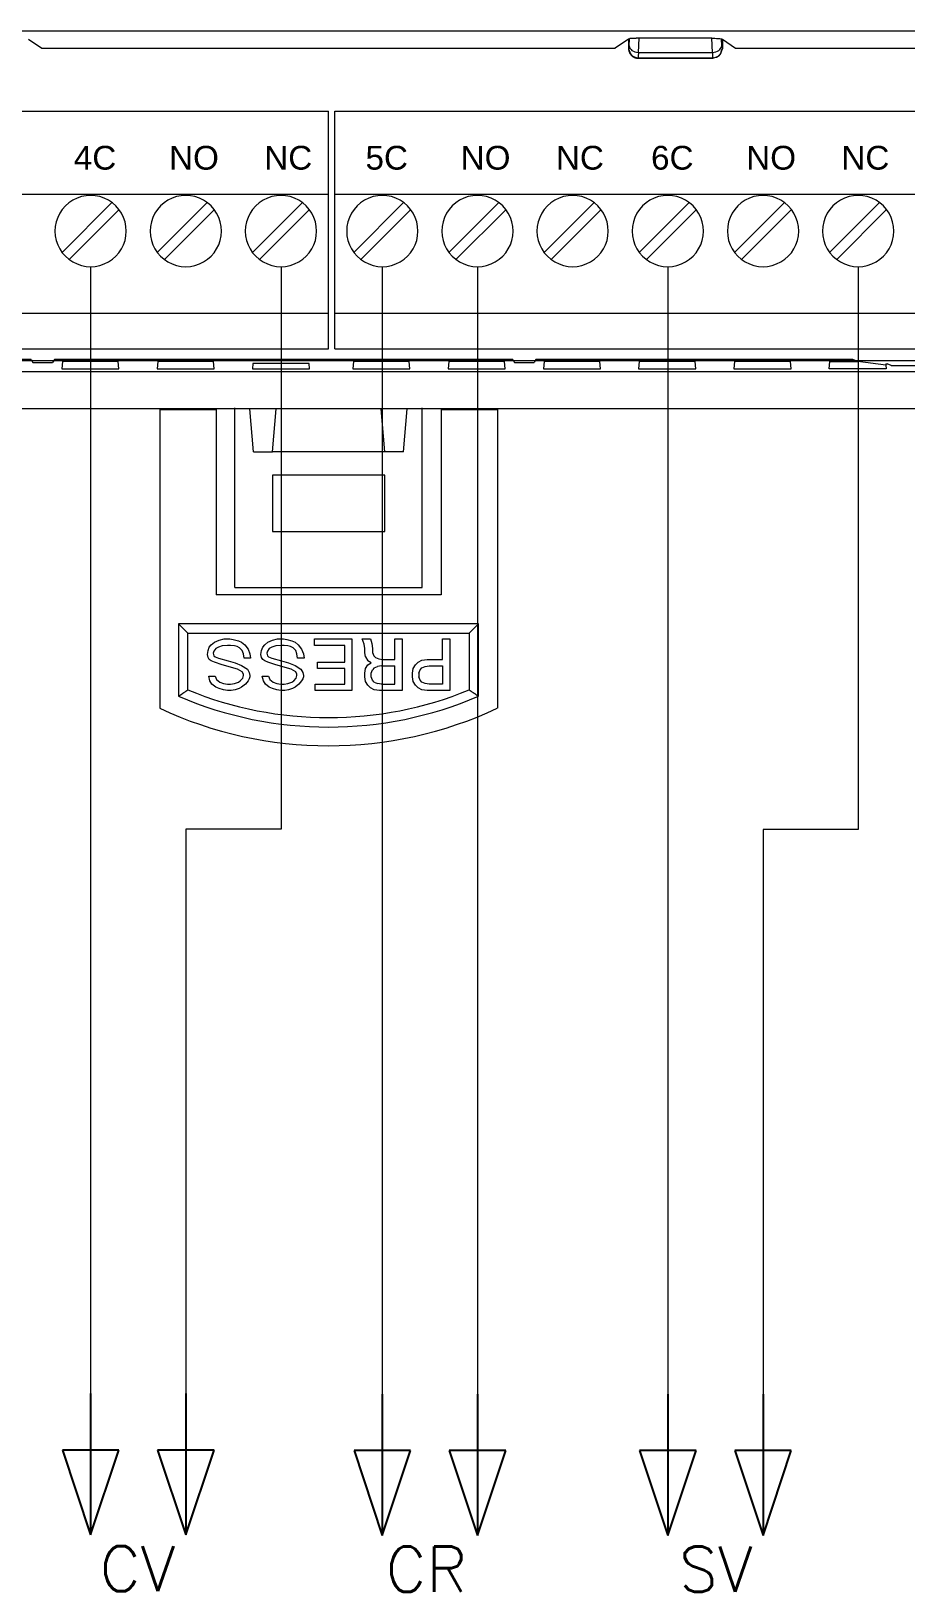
# Model space of a CAD drawing. Header units: inches. Extents: x 75782 to 87231, y -34126 to -18655.
# Drawn here: x 77171.4 to 77248.8, y -26213.9 to -26075.7 of the extents above; entities that cross this region are included whole.
import ezdxf
from ezdxf.enums import TextEntityAlignment as Align

# ---------------------------------------------------------------- set-up
doc = ezdxf.new("R2010")
doc.units = ezdxf.units.IN
doc.header["$MEASUREMENT"] = 0
doc.layers.add('A-Cables 220V', color=6, linetype='Continuous', lineweight=18)
doc.layers.add('COMPONENTES', color=251, linetype='Continuous', lineweight=18)
doc.styles.add('ARIAL', font='arial.ttf')
doc.styles.get("Standard").update_dxf_attribs({"font": 'ROMANS.SHX'})

# ---------------------------------------------------------------- blocks, each defined once
blk = doc.blocks.new('Arrow-down')
for p, q in [((0, 0), (0, -12.5)), ((2.5, -5), (-2.5, -5)), ((-2.5, -5), (0, -12.5)), ((0, -12.5), (2.5, -5))]:
    blk.add_line(p, q)
at = {"flags": 4}
blk.add_attdef('NAME', text='', height=4, dxfattribs=at).set_placement((7.5, -17.5), align=Align.RIGHT)
blk = doc.blocks.new('AK2-XM')
at = {"layer": 'COMPONENTES'}
for p, q in [((32014.65, 23262.56), (31781.96, 23262.56)), ((31871.76, 23261.85), (31872.94, 23261.06)), ((31872.94, 23261.06), (31923.67, 23261.06)), ((31924.85, 23261.85), (31923.67, 23261.06)), ((31924.92, 23261.9), (31924.85, 23261.85)), ((31924.85, 23261.85), (31924.85, 23261.01)), ((31924.85, 23261.01), (31924.86, 23261.02)), ((31924.89, 23261.26), (31924.92, 23261.9)), ((31925.72, 23260.68), (31925.79, 23261.94)), ((31932.21, 23261.94), (31925.79, 23261.94)), ((31932.28, 23260.68), (31932.21, 23261.94)), ((31933.07, 23261.9), (31933.15, 23261.85)), ((31933.11, 23261.26), (31933.07, 23261.9)), ((31933.15, 23261.01), (31933.13, 23261.02)), ((31933.15, 23261.85), (31934.32, 23261.06)), ((31933.15, 23261.85), (31933.15, 23261.01)), ((31934.32, 23261.06), (31985.06, 23261.06)), ((31925.68, 23260.18), (31925.69, 23260.19)), ((31932.32, 23260.18), (31925.68, 23260.18)), ((31925.69, 23260.19), (31932.31, 23260.19)), ((31925.72, 23260.68), (31932.28, 23260.68)), ((31932.32, 23260.18), (31932.31, 23260.19)), ((31797.24, 23255.5), (31898.3, 23255.5)), ((31898.3, 23234.45), (31898.3, 23255.5)), ((31898.85, 23255.5), (31999.91, 23255.5)), ((31898.85, 23234.45), (31898.85, 23255.5)), ((31898.3, 23237.61), (31898.3, 23251.29)), ((31898.85, 23237.61), (31898.85, 23251.29)), ((31797.24, 23248.13), (31898.3, 23248.13)), ((31874.72, 23242.98), (31879.14, 23247.4)), ((31883.14, 23242.98), (31887.57, 23247.4)), ((31891.57, 23242.98), (31895.99, 23247.4)), ((31898.85, 23248.13), (31999.91, 23248.13)), ((31900.53, 23242.98), (31904.95, 23247.4)), ((31908.95, 23242.98), (31913.37, 23247.4)), ((31917.37, 23242.98), (31921.8, 23247.4)), ((31925.8, 23242.98), (31930.22, 23247.4)), ((31934.22, 23242.98), (31938.64, 23247.4)), ((31942.64, 23242.98), (31947.06, 23247.4)), ((31875.35, 23242.34), (31879.78, 23246.77)), ((31883.78, 23242.34), (31888.2, 23246.77)), ((31892.2, 23242.34), (31896.62, 23246.77)), ((31901.16, 23242.34), (31905.58, 23246.77)), ((31909.58, 23242.34), (31914.01, 23246.77)), ((31918.01, 23242.34), (31922.43, 23246.77)), ((31926.43, 23242.34), (31930.85, 23246.77)), ((31934.85, 23242.34), (31939.27, 23246.77)), ((31943.27, 23242.34), (31947.69, 23246.77)), ((31797.24, 23237.61), (31898.3, 23237.61)), ((31898.85, 23237.61), (31999.91, 23237.61)), ((31785.66, 23233.4), (31898.3, 23233.4)), ((31797.24, 23234.45), (31898.3, 23234.45)), ((31872, 23233.51), (31869.24, 23233.51)), ((31872, 23233.51), (31872.14, 23233.22)), ((31874.04, 23233.51), (31873.89, 23233.22)), ((31898.4, 23233.51), (31874.04, 23233.51)), ((31914.61, 23233.51), (31887.12, 23233.51)), ((31887.27, 23233.4), (31999.91, 23233.4)), ((31898.85, 23234.45), (31999.91, 23234.45)), ((31914.61, 23233.51), (31914.75, 23233.22)), ((31916.65, 23233.51), (31916.5, 23233.22)), ((31944.69, 23233.51), (31916.65, 23233.51)), ((31945.14, 23233.33), (31944.69, 23233.51)), ((31784.98, 23232.44), (31898.4, 23232.44)), ((31872.14, 23233.22), (31873.89, 23233.22)), ((31874.76, 23233.33), (31874.7, 23232.66)), ((31874.7, 23232.66), (31879.76, 23232.66)), ((31879.7, 23233.33), (31874.76, 23233.33)), ((31879.76, 23232.66), (31879.7, 23233.33)), ((31883.19, 23233.33), (31883.13, 23232.66)), ((31883.13, 23232.66), (31888.19, 23232.66)), ((31888.13, 23233.33), (31883.19, 23233.33)), ((31886.59, 23232.44), (32000, 23232.44)), ((31888.19, 23232.66), (31888.13, 23233.33)), ((31891.6, 23233.13), (31891.56, 23232.66)), ((31891.56, 23232.66), (31896.62, 23232.66)), ((31896.58, 23233.13), (31891.6, 23233.13)), ((31896.62, 23232.66), (31896.58, 23233.13)), ((31900.51, 23233.33), (31900.45, 23232.66)), ((31900.45, 23232.66), (31905.51, 23232.66)), ((31905.45, 23233.33), (31900.51, 23233.33)), ((31905.51, 23232.66), (31905.45, 23233.33)), ((31908.94, 23233.33), (31908.88, 23232.66)), ((31908.88, 23232.66), (31913.94, 23232.66)), ((31913.88, 23233.33), (31908.94, 23233.33)), ((31913.94, 23232.66), (31913.88, 23233.33)), ((31914.75, 23233.22), (31916.5, 23233.22)), ((31917.37, 23233.33), (31917.31, 23232.66)), ((31917.31, 23232.66), (31922.37, 23232.66)), ((31922.31, 23233.33), (31917.37, 23233.33)), ((31922.37, 23232.66), (31922.31, 23233.33)), ((31925.8, 23233.33), (31925.74, 23232.66)), ((31925.74, 23232.66), (31930.8, 23232.66)), ((31930.74, 23233.33), (31925.8, 23233.33)), ((31930.8, 23232.66), (31930.74, 23233.33)), ((31934.23, 23233.33), (31934.17, 23232.66)), ((31934.17, 23232.66), (31939.23, 23232.66)), ((31939.17, 23233.33), (31934.23, 23233.33)), ((31939.23, 23232.66), (31939.17, 23233.33)), ((31942.6, 23232.66), (31942.65, 23233.33)), ((31947.66, 23232.66), (31942.6, 23232.66)), ((31942.65, 23233.33), (31945.14, 23233.33)), ((31947.63, 23233), (31945.14, 23233.33)), ((31947.62, 23233.11), (31947.63, 23233)), ((31947.62, 23233.11), (31947.73, 23233.11)), ((31947.63, 23233), (31947.66, 23232.66)), ((31948.1, 23232.96), (31947.73, 23233.11)), ((31948.1, 23232.96), (31950.58, 23232.96)), ((31890.01, 23213.31), (31890.01, 23229.22)), ((31906.6, 23213.31), (31906.6, 23229.22)), ((32015.82, 23229.12), (31780.79, 23229.12)), ((31883.37, 23229.07), (31883.37, 23202.61)), ((31883.37, 23229.07), (31888.35, 23229.07)), ((31888.35, 23229.07), (31888.35, 23212.66)), ((31891.67, 23225.32), (31891.34, 23229.12)), ((31893.33, 23225.32), (31893.66, 23229.12)), ((31903.28, 23225.32), (31902.95, 23229.12)), ((31904.94, 23225.32), (31905.27, 23229.12)), ((31908.26, 23229.07), (31908.26, 23212.66)), ((31908.26, 23229.07), (31913.24, 23229.07)), ((31913.24, 23229.07), (31913.24, 23202.61)), ((31891.67, 23225.32), (31893.33, 23225.32)), ((31903.28, 23225.32), (31893.33, 23225.32)), ((31904.94, 23225.32), (31903.28, 23225.32)), ((31903.28, 23223.25), (31893.33, 23223.25)), ((31893.33, 23223.25), (31893.33, 23218.27)), ((31903.28, 23218.27), (31903.28, 23223.25)), ((31893.33, 23218.27), (31903.28, 23218.27)), ((31908.26, 23212.66), (31888.35, 23212.66)), ((31890.01, 23213.31), (31906.6, 23213.31)), ((31911.58, 23210.08), (31885.03, 23210.08)), ((31885.03, 23210.08), (31885.03, 23203.69)), ((31885.03, 23210.08), (31885.86, 23209.25)), ((31911.58, 23210.08), (31910.75, 23209.25)), ((31911.58, 23203.69), (31911.58, 23210.08)), ((31885.86, 23209.25), (31910.75, 23209.25)), ((31885.86, 23204.24), (31885.86, 23209.25)), ((31888.21, 23208.47), (31888.61, 23208.64)), ((31888.61, 23208.64), (31889.06, 23208.75)), ((31889.06, 23208.75), (31889.58, 23208.75)), ((31889.58, 23208.75), (31889.86, 23208.7)), ((31889.86, 23208.7), (31890.32, 23208.58)), ((31890.32, 23208.58), (31890.6, 23208.47)), ((31892.94, 23208.47), (31893.34, 23208.64)), ((31893.34, 23208.64), (31893.8, 23208.75)), ((31893.8, 23208.75), (31894.31, 23208.75)), ((31894.31, 23208.75), (31894.6, 23208.7)), ((31894.6, 23208.7), (31895.05, 23208.58)), ((31895.05, 23208.58), (31895.34, 23208.47)), ((31897.05, 23208.18), (31897.05, 23208.75)), ((31897.05, 23208.75), (31900.36, 23208.75)), ((31900.36, 23208.75), (31900.36, 23204.19)), ((31901.27, 23208.75), (31902.01, 23208.75)), ((31901.44, 23208.3), (31901.27, 23208.75)), ((31902.01, 23208.75), (31902.13, 23208.35)), ((31904.18, 23206.93), (31904.18, 23208.75)), ((31904.18, 23208.75), (31904.81, 23208.75)), ((31904.81, 23208.75), (31904.81, 23204.19)), ((31908.4, 23206.93), (31908.4, 23208.75)), ((31908.4, 23208.75), (31909.03, 23208.75)), ((31909.03, 23208.75), (31909.03, 23204.19)), ((31910.75, 23209.25), (31910.75, 23204.24)), ((31887.58, 23207.38), (31887.64, 23207.73)), ((31887.64, 23207.1), (31887.58, 23207.38)), ((31887.64, 23207.73), (31887.75, 23208.01)), ((31887.75, 23206.93), (31887.64, 23207.1)), ((31887.75, 23208.01), (31887.92, 23208.24)), ((31887.92, 23208.24), (31888.21, 23208.47)), ((31888.15, 23207.67), (31888.1, 23207.5)), ((31888.1, 23207.5), (31888.15, 23207.27)), ((31888.32, 23207.9), (31888.15, 23207.67)), ((31888.15, 23207.27), (31888.27, 23207.16)), ((31888.27, 23207.16), (31888.55, 23207.04)), ((31888.55, 23208.01), (31888.32, 23207.9)), ((31888.89, 23208.13), (31888.55, 23208.01)), ((31889.35, 23208.18), (31888.89, 23208.13)), ((31889.64, 23208.18), (31889.35, 23208.18)), ((31889.98, 23208.13), (31889.64, 23208.18)), ((31890.21, 23208.07), (31889.98, 23208.13)), ((31890.43, 23207.95), (31890.21, 23208.07)), ((31890.66, 23207.73), (31890.43, 23207.95)), ((31890.6, 23208.47), (31890.89, 23208.24)), ((31890.78, 23207.44), (31890.66, 23207.73)), ((31890.83, 23207.04), (31890.78, 23207.44)), ((31890.89, 23208.24), (31891.18, 23207.84)), ((31891.18, 23207.84), (31891.35, 23207.44)), ((31891.35, 23207.44), (31891.4, 23207.04)), ((31892.32, 23207.38), (31892.37, 23207.73)), ((31892.37, 23207.1), (31892.32, 23207.38)), ((31892.37, 23207.73), (31892.49, 23208.01)), ((31892.49, 23206.93), (31892.37, 23207.1)), ((31892.49, 23208.01), (31892.66, 23208.24)), ((31892.66, 23208.24), (31892.94, 23208.47)), ((31892.89, 23207.67), (31892.83, 23207.5)), ((31892.83, 23207.5), (31892.89, 23207.27)), ((31893.06, 23207.9), (31892.89, 23207.67)), ((31892.89, 23207.27), (31893, 23207.16)), ((31893, 23207.16), (31893.29, 23207.04)), ((31893.29, 23208.01), (31893.06, 23207.9)), ((31893.63, 23208.13), (31893.29, 23208.01)), ((31894.08, 23208.18), (31893.63, 23208.13)), ((31894.37, 23208.18), (31894.08, 23208.18)), ((31894.71, 23208.13), (31894.37, 23208.18)), ((31894.94, 23208.07), (31894.71, 23208.13)), ((31895.17, 23207.95), (31894.94, 23208.07)), ((31895.4, 23207.73), (31895.17, 23207.95)), ((31895.34, 23208.47), (31895.62, 23208.24)), ((31895.51, 23207.44), (31895.4, 23207.73)), ((31895.57, 23207.04), (31895.51, 23207.44)), ((31895.62, 23208.24), (31895.91, 23207.84)), ((31895.91, 23207.84), (31896.08, 23207.44)), ((31896.08, 23207.44), (31896.14, 23207.04)), ((31899.73, 23208.18), (31897.05, 23208.18)), ((31899.73, 23206.7), (31899.73, 23208.18)), ((31901.5, 23207.9), (31901.44, 23208.3)), ((31901.5, 23207.56), (31901.5, 23207.9)), ((31901.56, 23207.16), (31901.5, 23207.56)), ((31901.56, 23207.16), (31901.78, 23206.81)), ((31902.13, 23208.35), (31902.18, 23207.9)), ((31902.18, 23207.9), (31902.18, 23207.56)), ((31902.18, 23207.56), (31902.3, 23207.27)), ((31902.3, 23207.27), (31902.47, 23207.1)), ((31902.47, 23207.1), (31902.75, 23206.99)), ((31887.92, 23206.81), (31887.75, 23206.93)), ((31888.21, 23206.7), (31887.92, 23206.81)), ((31888.89, 23206.47), (31888.21, 23206.7)), ((31888.55, 23207.04), (31889.41, 23206.81)), ((31890.26, 23206.07), (31888.89, 23206.47)), ((31889.41, 23206.81), (31890.03, 23206.64)), ((31890.03, 23206.64), (31890.6, 23206.41)), ((31890.66, 23205.84), (31890.26, 23206.07)), ((31890.6, 23206.41), (31891.12, 23206.07)), ((31890.78, 23205.62), (31890.66, 23205.84)), ((31891.4, 23207.04), (31890.83, 23207.04)), ((31891.12, 23206.07), (31891.29, 23205.79)), ((31891.29, 23205.79), (31891.35, 23205.5)), ((31892.66, 23206.81), (31892.49, 23206.93)), ((31892.94, 23206.7), (31892.66, 23206.81)), ((31893.63, 23206.47), (31892.94, 23206.7)), ((31893.29, 23207.04), (31894.14, 23206.81)), ((31895, 23206.07), (31893.63, 23206.47)), ((31894.14, 23206.81), (31894.77, 23206.64)), ((31894.77, 23206.64), (31895.34, 23206.41)), ((31895.4, 23205.84), (31895, 23206.07)), ((31895.34, 23206.41), (31895.85, 23206.07)), ((31895.51, 23205.62), (31895.4, 23205.84)), ((31896.14, 23207.04), (31895.57, 23207.04)), ((31895.85, 23206.07), (31896.02, 23205.79)), ((31896.02, 23205.79), (31896.08, 23205.5)), ((31897.33, 23206.13), (31897.33, 23206.7)), ((31897.33, 23206.7), (31899.73, 23206.7)), ((31899.73, 23206.13), (31897.33, 23206.13)), ((31899.73, 23204.76), (31899.73, 23206.13)), ((31901.5, 23205.73), (31901.56, 23206.13)), ((31901.5, 23205.39), (31901.5, 23205.73)), ((31901.56, 23206.13), (31901.78, 23206.47)), ((31902.07, 23206.64), (31901.78, 23206.81)), ((31901.78, 23206.47), (31902.07, 23206.64)), ((31902.07, 23205.73), (31902.18, 23206.02)), ((31902.07, 23205.39), (31902.07, 23205.73)), ((31902.35, 23206.19), (31902.18, 23206.02)), ((31902.35, 23206.19), (31902.64, 23206.3)), ((31902.98, 23206.36), (31902.64, 23206.3)), ((31902.75, 23206.99), (31903.09, 23206.93)), ((31902.98, 23206.36), (31904.18, 23206.36)), ((31903.09, 23206.93), (31904.18, 23206.93)), ((31904.18, 23204.76), (31904.18, 23206.36)), ((31905.72, 23205.73), (31905.78, 23206.13)), ((31905.72, 23205.39), (31905.72, 23205.73)), ((31905.78, 23206.13), (31906, 23206.47)), ((31906, 23206.47), (31906.23, 23206.7)), ((31906.23, 23206.7), (31906.57, 23206.87)), ((31906.29, 23205.73), (31906.4, 23206.02)), ((31906.29, 23205.73), (31906.29, 23205.39)), ((31906.4, 23206.02), (31906.57, 23206.19)), ((31906.57, 23206.87), (31907.03, 23206.93)), ((31906.57, 23206.19), (31906.86, 23206.3)), ((31906.86, 23206.3), (31907.2, 23206.36)), ((31907.03, 23206.93), (31908.4, 23206.93)), ((31907.2, 23206.36), (31908.4, 23206.36)), ((31908.4, 23206.36), (31908.4, 23204.76)), ((31887.7, 23205.45), (31888.27, 23205.45)), ((31887.81, 23205.05), (31887.7, 23205.45)), ((31887.98, 23204.76), (31887.81, 23205.05)), ((31888.32, 23204.48), (31887.98, 23204.76)), ((31888.27, 23205.45), (31888.38, 23205.16)), ((31888.61, 23204.36), (31888.32, 23204.48)), ((31888.38, 23205.16), (31888.67, 23204.93)), ((31889.01, 23204.25), (31888.61, 23204.36)), ((31888.67, 23204.93), (31889.01, 23204.82)), ((31889.01, 23204.82), (31889.35, 23204.76)), ((31889.35, 23204.76), (31889.64, 23204.76)), ((31889.64, 23204.76), (31889.98, 23204.82)), ((31889.98, 23204.82), (31890.32, 23204.93)), ((31890.38, 23204.36), (31890.03, 23204.25)), ((31890.32, 23204.93), (31890.49, 23205.05)), ((31890.6, 23204.48), (31890.38, 23204.36)), ((31890.49, 23205.05), (31890.72, 23205.27)), ((31890.95, 23204.76), (31890.6, 23204.48)), ((31890.72, 23205.27), (31890.78, 23205.5)), ((31890.78, 23205.5), (31890.78, 23205.62)), ((31891.18, 23205.05), (31890.95, 23204.76)), ((31891.29, 23205.22), (31891.18, 23205.05)), ((31891.35, 23205.39), (31891.29, 23205.22)), ((31891.35, 23205.5), (31891.35, 23205.39)), ((31892.54, 23205.05), (31892.43, 23205.45)), ((31892.43, 23205.45), (31893, 23205.45)), ((31892.71, 23204.76), (31892.54, 23205.05)), ((31893.06, 23204.48), (31892.71, 23204.76)), ((31893, 23205.45), (31893.11, 23205.16)), ((31893.34, 23204.36), (31893.06, 23204.48)), ((31893.11, 23205.16), (31893.4, 23204.93)), ((31893.74, 23204.25), (31893.34, 23204.36)), ((31893.4, 23204.93), (31893.74, 23204.82)), ((31893.74, 23204.82), (31894.08, 23204.76)), ((31894.08, 23204.76), (31894.37, 23204.76)), ((31894.37, 23204.76), (31894.71, 23204.82)), ((31894.71, 23204.82), (31895.05, 23204.93)), ((31895.11, 23204.36), (31894.77, 23204.25)), ((31895.05, 23204.93), (31895.22, 23205.05)), ((31895.34, 23204.48), (31895.11, 23204.36)), ((31895.22, 23205.05), (31895.45, 23205.27)), ((31895.68, 23204.76), (31895.34, 23204.48)), ((31895.45, 23205.27), (31895.51, 23205.5)), ((31895.51, 23205.5), (31895.51, 23205.62)), ((31895.91, 23205.05), (31895.68, 23204.76)), ((31896.02, 23205.22), (31895.91, 23205.05)), ((31896.08, 23205.39), (31896.02, 23205.22)), ((31896.08, 23205.5), (31896.08, 23205.39)), ((31897.11, 23204.19), (31897.11, 23204.76)), ((31897.11, 23204.76), (31899.73, 23204.76)), ((31901.56, 23204.99), (31901.5, 23205.39)), ((31901.78, 23204.65), (31901.56, 23204.99)), ((31902.01, 23204.42), (31901.78, 23204.65)), ((31902.35, 23204.25), (31902.01, 23204.42)), ((31902.18, 23205.1), (31902.07, 23205.39)), ((31902.35, 23204.93), (31902.18, 23205.1)), ((31902.35, 23204.93), (31902.64, 23204.82)), ((31902.98, 23204.76), (31902.64, 23204.82)), ((31902.98, 23204.76), (31904.18, 23204.76)), ((31905.78, 23204.99), (31905.72, 23205.39)), ((31906, 23204.65), (31905.78, 23204.99)), ((31906.23, 23204.42), (31906, 23204.65)), ((31906.57, 23204.25), (31906.23, 23204.42)), ((31906.4, 23205.1), (31906.29, 23205.39)), ((31906.57, 23204.93), (31906.4, 23205.1)), ((31906.86, 23204.82), (31906.57, 23204.93)), ((31907.2, 23204.76), (31906.86, 23204.82)), ((31908.4, 23204.76), (31907.2, 23204.76)), ((31889.35, 23204.19), (31889.01, 23204.25)), ((31889.69, 23204.19), (31889.35, 23204.19)), ((31890.03, 23204.25), (31889.69, 23204.19)), ((31894.08, 23204.19), (31893.74, 23204.25)), ((31894.43, 23204.19), (31894.08, 23204.19)), ((31894.77, 23204.25), (31894.43, 23204.19)), ((31900.36, 23204.19), (31897.11, 23204.19)), ((31902.81, 23204.19), (31902.35, 23204.25)), ((31904.81, 23204.19), (31902.81, 23204.19)), ((31907.03, 23204.19), (31906.57, 23204.25)), ((31909.03, 23204.19), (31907.03, 23204.19))]:
    blk.add_line(p, q, dxfattribs=at)
for centre, major_axis, start_param, end_param in [((31877.25, 23244.87), (2.23, 2.23), 5.497787, 8.63938), ((31885.67, 23244.87), (2.23, 2.23), 5.497787, 8.63938), ((31894.09, 23244.87), (2.23, 2.23), 5.497787, 8.63938), ((31903.06, 23244.87), (2.23, 2.23), 5.497787, 8.63938), ((31911.48, 23244.87), (2.23, 2.23), 5.497787, 8.63938), ((31919.9, 23244.87), (2.23, 2.23), 5.497787, 8.63938), ((31928.32, 23244.87), (2.23, 2.23), 5.497787, 8.63938), ((31936.75, 23244.87), (2.23, 2.23), 5.497787, 8.63938), ((31945.17, 23244.87), (2.23, 2.23), 5.497787, 8.63938), ((31877.25, 23244.87), (2.23, 2.23), 2.356194, 5.497787), ((31885.67, 23244.87), (2.23, 2.23), 2.356194, 5.497787), ((31894.09, 23244.87), (2.23, 2.23), 2.356194, 5.497787), ((31903.06, 23244.87), (2.23, 2.23), 2.356194, 5.497787), ((31911.48, 23244.87), (2.23, 2.23), 2.356194, 5.497787), ((31919.9, 23244.87), (2.23, 2.23), 2.356194, 5.497787), ((31928.32, 23244.87), (2.23, 2.23), 2.356194, 5.497787), ((31936.75, 23244.87), (-2.23, 2.23), 0.785398, 3.926991), ((31945.17, 23244.87), (2.23, 2.23), 2.356194, 5.497787), ((31898.3, 23234.55), (-23.76, 23.76), 1.950059, 2.76233), ((31898.3, 23234.55), (-23.17, 23.17), 1.966672, 2.745717), ((31898.3, 23234.55), (-24.93, 24.93), 1.918857, 2.793532)]:
    blk.add_ellipse(centre, major_axis=major_axis, ratio=1, start_param=start_param, end_param=end_param, dxfattribs=at)
for points, knots in [([(31924.85, 23261.01), (31924.85, 23260.96), (31924.86, 23260.87), (31924.89, 23260.77), (31924.92, 23260.7), (31924.93, 23260.67), (31924.94, 23260.65), (31924.95, 23260.63), (31924.96, 23260.62), (31924.97, 23260.59), (31924.99, 23260.57), (31925.01, 23260.55), (31925.02, 23260.53), (31925.03, 23260.51), (31925.04, 23260.5), (31925.06, 23260.48), (31925.08, 23260.45), (31925.1, 23260.43), (31925.12, 23260.42), (31925.14, 23260.4), (31925.16, 23260.38), (31925.17, 23260.37), (31925.19, 23260.35), (31925.21, 23260.34), (31925.23, 23260.32), (31925.25, 23260.31), (31925.28, 23260.3), (31925.3, 23260.29), (31925.32, 23260.27), (31925.34, 23260.26), (31925.36, 23260.25), (31925.38, 23260.24), (31925.41, 23260.23), (31925.44, 23260.22), (31925.47, 23260.21), (31925.5, 23260.2), (31925.53, 23260.2), (31925.57, 23260.19), (31925.62, 23260.18), (31925.66, 23260.18), (31925.68, 23260.18)], [0, 0, 0, 0, 0.169238, 0.301046, 0.359453, 0.409069, 0.423274, 0.438747, 0.463211, 0.492081, 0.527809, 0.561483, 0.581668, 0.60121, 0.627844, 0.656618, 0.690969, 0.724716, 0.751858, 0.778386, 0.805491, 0.832951, 0.860275, 0.887606, 0.915175, 0.942773, 0.970432, 0.998123, 1.025597, 1.052478, 1.077777, 1.103116, 1.136307, 1.170507, 1.209101, 1.246228, 1.281968, 1.317154, 1.375436, 1.445675, 1.445675, 1.445675, 1.445675]), ([(31924.89, 23261.26), (31924.89, 23261.24), (31924.89, 23261.19), (31924.88, 23261.14), (31924.88, 23261.1), (31924.88, 23261.08), (31924.88, 23261.07), (31924.87, 23261.06), (31924.87, 23261.05), (31924.87, 23261.05), (31924.87, 23261.04), (31924.87, 23261.04), (31924.87, 23261.03), (31924.87, 23261.03), (31924.86, 23261.02), (31924.86, 23261.02), (31924.86, 23261.02)], [0, 0, 0, 0, 0.0798094, 0.1520315, 0.1793754, 0.2042134, 0.2149888, 0.2262735, 0.233668, 0.2408636, 0.2452062, 0.249967, 0.2581475, 0.2663044, 0.2705451, 0.2746573, 0.2746573, 0.2746573, 0.2746573]), ([(31924.86, 23261.02), (31924.92, 23260.8), (31925.03, 23260.36), (31925.47, 23260.25), (31925.69, 23260.19)], [0, 0, 0, 0, 0.703844, 1.407324, 1.407324, 1.407324, 1.407324]), ([(31924.89, 23261.26), (31924.96, 23261.11), (31925.13, 23260.77), (31925.51, 23260.71), (31925.72, 23260.68)], [0, 0, 0, 0, 0.535699, 1.202825, 1.202825, 1.202825, 1.202825]), ([(31925.79, 23261.94), (31925.78, 23261.94), (31925.76, 23261.94), (31925.74, 23261.94), (31925.72, 23261.94), (31925.7, 23261.94), (31925.66, 23261.94), (31925.6, 23261.94), (31925.54, 23261.94), (31925.5, 23261.94), (31925.47, 23261.93), (31925.44, 23261.93), (31925.42, 23261.93), (31925.41, 23261.93), (31925.39, 23261.93), (31925.36, 23261.93), (31925.34, 23261.93), (31925.31, 23261.93), (31925.28, 23261.93), (31925.26, 23261.93), (31925.23, 23261.93), (31925.21, 23261.93), (31925.19, 23261.93), (31925.16, 23261.92), (31925.11, 23261.92), (31925.05, 23261.92), (31925, 23261.91), (31924.96, 23261.91), (31924.94, 23261.9), (31924.94, 23261.9), (31924.93, 23261.9), (31924.93, 23261.9), (31924.93, 23261.9), (31924.93, 23261.9), (31924.92, 23261.9)], [0, 0, 0, 0, 0.0350276, 0.0589202, 0.0684149, 0.0779537, 0.138618, 0.2170787, 0.2753862, 0.3275305, 0.3590296, 0.3882882, 0.4054112, 0.4230535, 0.4471006, 0.4725592, 0.5000329, 0.5276886, 0.5600518, 0.5926518, 0.6219083, 0.6481477, 0.6683952, 0.689347, 0.7562793, 0.8334478, 0.8848621, 0.9289375, 0.9438322, 0.9546407, 0.9559906, 0.9576927, 0.9612206, 0.9657864, 0.9657864, 0.9657864, 0.9657864]), ([(31932.21, 23261.94), (31932.4, 23261.94), (31932.69, 23261.94), (31932.98, 23261.91), (31933.07, 23261.9)], [0, 0, 0, 0, 0.6459799, 0.9648032, 0.9648032, 0.9648032, 0.9648032]), ([(31932.28, 23260.68), (31932.49, 23260.71), (31932.87, 23260.77), (31933.03, 23261.11), (31933.11, 23261.26)], [0, 0, 0, 0, 0.667126, 1.202825, 1.202825, 1.202825, 1.202825]), ([(31932.31, 23260.19), (31932.53, 23260.25), (31932.96, 23260.36), (31933.08, 23260.8), (31933.13, 23261.02)], [0, 0, 0, 0, 0.70348, 1.407324, 1.407324, 1.407324, 1.407324]), ([(31932.32, 23260.18), (31932.54, 23260.24), (31932.98, 23260.35), (31933.09, 23260.79), (31933.15, 23261.01)], [0, 0, 0, 0, 0.704295, 1.408225, 1.408225, 1.408225, 1.408225]), ([(31933.11, 23261.26), (31933.11, 23261.23), (31933.11, 23261.18), (31933.11, 23261.13), (31933.12, 23261.1), (31933.12, 23261.08), (31933.12, 23261.07), (31933.12, 23261.07), (31933.12, 23261.06), (31933.12, 23261.05), (31933.13, 23261.04), (31933.13, 23261.04), (31933.13, 23261.03), (31933.13, 23261.03), (31933.13, 23261.02), (31933.13, 23261.02), (31933.13, 23261.02)], [0, 0, 0, 0, 0.1016477, 0.1687354, 0.1851351, 0.2016578, 0.2106815, 0.2206916, 0.2293681, 0.2380434, 0.243974, 0.250244, 0.2584713, 0.2664, 0.2705573, 0.2746602, 0.2746602, 0.2746602, 0.2746602]), ([(31925.72, 23260.68), (31925.72, 23260.63), (31925.72, 23260.54), (31925.71, 23260.43), (31925.71, 23260.36), (31925.71, 23260.32), (31925.7, 23260.27), (31925.7, 23260.24), (31925.7, 23260.21), (31925.69, 23260.2), (31925.69, 23260.19)], [0, 0, 0, 0, 0.1591969, 0.2999041, 0.351753, 0.4032306, 0.4467596, 0.4928857, 0.5228414, 0.5441218, 0.5441218, 0.5441218, 0.5441218]), ([(31932.28, 23260.68), (31932.28, 23260.6), (31932.28, 23260.49), (31932.29, 23260.38), (31932.29, 23260.34), (31932.29, 23260.32), (31932.29, 23260.28), (31932.3, 23260.24), (31932.3, 23260.21), (31932.3, 23260.2), (31932.31, 23260.19)], [0, 0, 0, 0, 0.2454282, 0.3633833, 0.3756262, 0.3919422, 0.4360656, 0.4898353, 0.5223364, 0.5441007, 0.5441007, 0.5441007, 0.5441007]), ([(31885.03, 23203.69), (31885.09, 23203.73), (31885.19, 23203.79), (31885.31, 23203.87), (31885.39, 23203.93), (31885.45, 23203.96), (31885.5, 23204), (31885.58, 23204.05), (31885.7, 23204.13), (31885.8, 23204.2), (31885.86, 23204.24)], [0, 0, 0, 0, 0.1280693, 0.2225237, 0.262201, 0.2998611, 0.337937, 0.3781654, 0.4726956, 0.6003095, 0.6003095, 0.6003095, 0.6003095]), ([(31910.75, 23204.24), (31910.81, 23204.2), (31910.91, 23204.13), (31911.03, 23204.05), (31911.11, 23204), (31911.16, 23203.96), (31911.22, 23203.93), (31911.3, 23203.87), (31911.42, 23203.79), (31911.52, 23203.73), (31911.58, 23203.69)], [0, 0, 0, 0, 0.127606, 0.2220804, 0.2622658, 0.3003768, 0.3385032, 0.3787203, 0.473029, 0.6003095, 0.6003095, 0.6003095, 0.6003095])]:
    blk.add_open_spline(points, degree=3, knots=knots, dxfattribs=at)
at = {"layer": 'COMPONENTES', "linetype": 'Continuous', "style": 'ARIAL'}
for s, p in [('4C', (31875.76, 23250.31)), ('NO', (31884.19, 23250.31)), ('NC', (31892.61, 23250.31)), ('5C', (31901.57, 23250.31)), ('NO', (31909.99, 23250.31)), ('NC', (31918.42, 23250.31)), ('6C', (31926.84, 23250.31)), ('NO', (31935.26, 23250.31)), ('NC', (31943.68, 23250.31))]:
    blk.add_text(s, height=2.106, dxfattribs=at).set_placement(p)

msp = doc.modelspace()

# ---------------------------------------------------------------- linework, layer by layer
at = {"layer": 'A-Cables 220V'}
for p, q in [((77176.67, -26096.55), (77176.67, -26196.35)), ((77193.52, -26096.55), (77193.52, -26146.35)), ((77202.48, -26096.55), (77202.48, -26196.4)), ((77210.9, -26096.55), (77210.9, -26196.4)), ((77227.75, -26096.55), (77227.75, -26196.4)), ((77244.59, -26096.55), (77244.59, -26146.4)), ((77185.09, -26146.35), (77185.09, -26196.35)), ((77193.52, -26146.35), (77185.09, -26146.35)), ((77236.17, -26146.4), (77236.17, -26196.4)), ((77244.59, -26146.4), (77236.17, -26146.4))]:
    msp.add_line(p, q, dxfattribs=at)

# ---------------------------------------------------------------- block references
ref = msp.add_blockref('Arrow-down', (77176.67, -26196.35))
ref.add_attrib('NAME', 'CV', dxfattribs={"height": 4}).set_placement((77184.17, -26213.85), align=Align.RIGHT)
for p in [(77185.09, -26196.35), (77210.9, -26196.4), (77236.17, -26196.4)]:
    msp.add_blockref('Arrow-down', p)
ref = msp.add_blockref('Arrow-down', (77202.48, -26196.4))
ref.add_attrib('NAME', 'CR', dxfattribs={"height": 4}).set_placement((77209.98, -26213.9), align=Align.RIGHT)
ref = msp.add_blockref('Arrow-down', (77227.75, -26196.4))
ref.add_attrib('NAME', 'SV', dxfattribs={"height": 4}).set_placement((77235.25, -26213.9), align=Align.RIGHT)
at = {"layer": 'COMPONENTES'}
msp.add_blockref('AK2-XM', (45299.42, -49338.27), dxfattribs=at)

doc.saveas('drawing.dxf')
